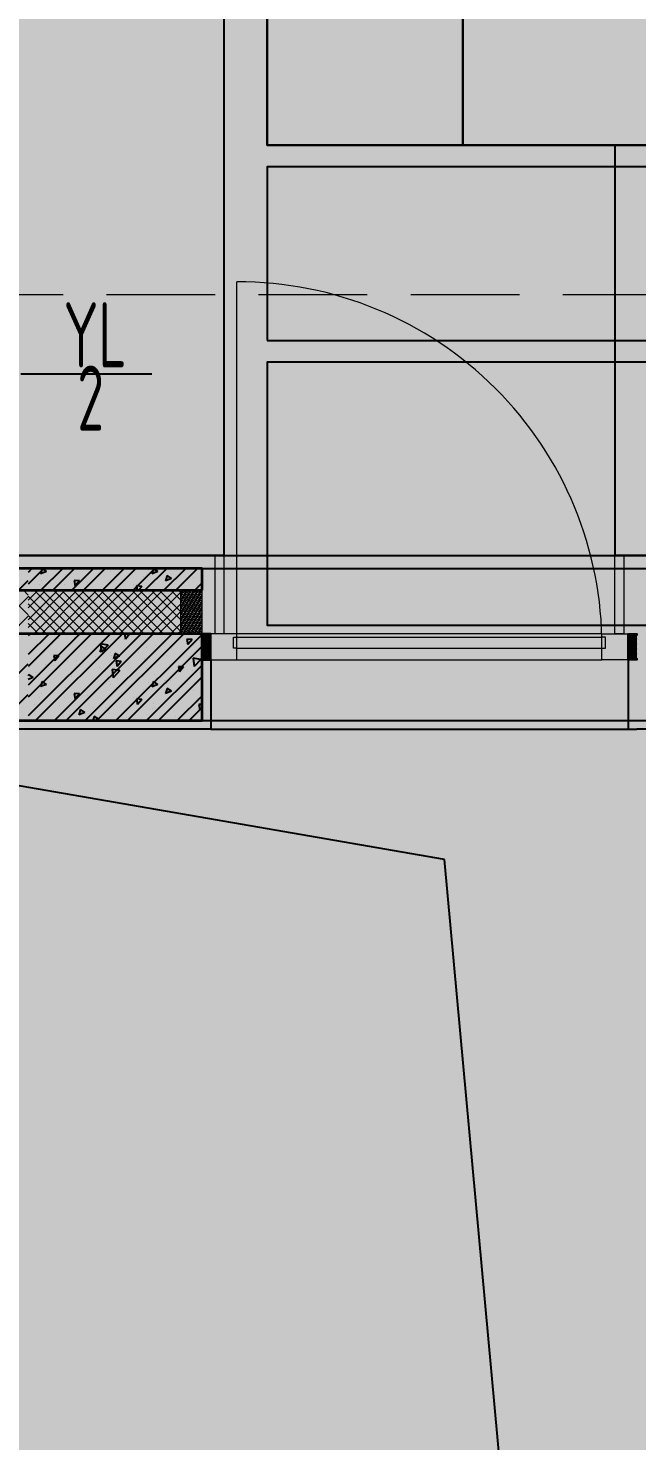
# Model space of a CAD drawing. Header units: inches. Extents: x 143994 to 247866, y 243815 to 272761.
# Drawn here: x 238538 to 239938, y 259888 to 263140 of the extents above; entities that cross this region are included whole.
import ezdxf

# ---------------------------------------------------------------- set-up
doc = ezdxf.new("R2010")
doc.units = ezdxf.units.IN
doc.header["$LTSCALE"] = 1000
doc.header["$MEASUREMENT"] = 0
doc.linetypes.add('DASH', pattern=[0.35, 0.25, -0.1])
doc.layers.get('DEFPOINTS').update_dxf_attribs({"color": 62})
for name, color, linetype in [('0-dim', 90, 'Continuous'), ('0-fm', 30, 'Continuous'), ('0-pat', 252, 'Continuous'), ('0-建筑1F', 127, 'Continuous'), ('0-建筑2F', 127, 'Continuous'), ('00雨水标注', 3, 'Continuous'), ('A-S-face(建筑粉刷线)', 136, 'Continuous'), ('A-Wall-Patn', 255, 'Continuous'), ('I-finish', 8, 'Continuous'), ('PUB_HATCH', 8, 'Continuous')]:
    doc.layers.add(name, color=color, linetype=linetype)
for name, color, linetype, lineweight in [('A-M-Stone', 11, 'Continuous', 15), ('A-Wall', 254, 'Continuous', 35), ('MQ-HZ幕墙绘制', 6, 'Continuous', 13), ('W-保温层', 8, 'Continuous', 13), ('散水线', 8, 'Continuous', 15)]:
    doc.layers.add(name, color=color, linetype=linetype, lineweight=lineweight)
doc.styles.add('ECADI', font='hzs.shx', dxfattribs={"width": 0.7, "bigfont": 'hztxt.shx'})
pattern_1 = [(270, (1330.9525, 145.3926), (1.649778, -3e-16), [0.9525, -1.905]), (30, (1330.9525, 145.3926), (-0.824889, 1.4287496586), [0.9525, -1.905]), (330, (1330.9525, 144.4401), (0.824889, 1.4287496586), [0.9525, -1.905])]

# ---------------------------------------------------------------- blocks, each defined once
blk = doc.blocks.new('A$C010D7DFD')
at = {"layer": '0-fm'}
for points in [[(1400, -400), (500, -400), (500, -2200), (1400, -2200)], [(2350, -2200), (1450, -2200), (1450, -400), (2350, -400)], [(3300, -400), (2400, -400), (2400, -2200), (3300, -2200)], [(3300, -2650), (2400, -2650), (2400, -2250), (3300, -2250)], [(2400, -3305), (2400, -2700), (3300, -2700), (3300, -3305)]]:
    blk.add_lwpolyline(points, close=True, dxfattribs=at)
at = {"layer": '0-pat'}
for points in [[(950, -850), (500, -850), (500, -400), (950, -400)], [(1400, -850), (950, -850), (950, -400), (1400, -400)], [(1900, -850), (1450, -850), (1450, -400), (1900, -400)], [(2350, -850), (1900, -850), (1900, -400), (2350, -400)], [(2850, -850), (2400, -850), (2400, -400), (2850, -400)], [(3300, -850), (2850, -850), (2850, -400), (3300, -400)], [(950, -1300), (500, -1300), (500, -850), (950, -850)], [(1400, -1300), (950, -1300), (950, -850), (1400, -850)], [(1900, -1300), (1450, -1300), (1450, -850), (1900, -850)], [(2350, -1300), (1900, -1300), (1900, -850), (2350, -850)], [(2850, -1300), (2400, -1300), (2400, -850), (2850, -850)], [(3300, -1300), (2850, -1300), (2850, -850), (3300, -850)], [(950, -1750), (500, -1750), (500, -1300), (950, -1300)], [(1400, -1750), (950, -1750), (950, -1300), (1400, -1300)], [(1900, -1750), (1450, -1750), (1450, -1300), (1900, -1300)], [(2350, -1750), (1900, -1750), (1900, -1300), (2350, -1300)], [(2850, -1750), (2400, -1750), (2400, -1300), (2850, -1300)], [(3300, -1750), (2850, -1750), (2850, -1300), (3300, -1300)], [(950, -2200), (500, -2200), (500, -1750), (950, -1750)], [(1400, -2200), (950, -2200), (950, -1750), (1400, -1750)], [(1900, -2200), (1450, -2200), (1450, -1750), (1900, -1750)], [(2350, -2200), (1900, -2200), (1900, -1750), (2350, -1750)], [(2850, -2200), (2400, -2200), (2400, -1750), (2850, -1750)], [(3300, -2200), (2850, -2200), (2850, -1750), (3300, -1750)]]:
    blk.add_lwpolyline(points, close=True, dxfattribs=at)
blk = doc.blocks.new('144')
at = {"layer": 'MQ-HZ幕墙绘制'}
h = blk.add_hatch(dxfattribs=at)
h.set_pattern_fill('HONEY', color=127, scale=3, angle=-90)
h.set_pattern_definition([(270, (1035526.5767, -380926.782), (4.124445, -7.14375), [4.7625, -9.525]), (30, (1035526.5767, -380926.782), (4.12444648, 7.143749147), [4.7625, -9.525]), (330, (1035526.5767, -380926.782), (8.24889148, -8.53e-07), [-9.525, 4.7625])])
h.paths.add_polyline_path([(654386.9, -378410.3), (654386.9, -378310.3), (654336.9, -378310.3), (654336.9, -378410.3)])
h = blk.add_hatch(dxfattribs=at)
h.set_pattern_fill('HEX', color=127, angle=-180, style=0)
h.set_pattern_definition([(180, (654562.314, -379591.232), (-6e-16, -1.649778), [0.9525, -1.905]), (300, (654562.314, -379591.232), (1.4287497, 0.824889), [0.9525, -1.905]), (240, (654561.3615, -379591.232), (1.4287497, -0.824889), [0.9525, -1.905])])
h.paths.add_polyline_path([(654386.9, -378413.3), (654386.9, -378467.3), (654403.9, -378467.3), (654403.9, -378413.3)])
h = blk.add_hatch(dxfattribs=at)
h.set_pattern_fill('HEX', color=127, angle=-90, style=0)
h.set_pattern_definition(pattern_1)
h.paths.add_polyline_path([(655386.9, -378413.3), (655386.9, -378467.3), (655369.9, -378467.3), (655369.9, -378413.3)])
at = {"layer": 'A-M-Stone', "color": 127}
for p, q in [((653986.9, -378230.3), (653931.9, -378230.3)), ((654386.9, -378230.3), (653986.9, -378230.3)), ((654386.9, -378230.3), (654416.9, -378230.3)), ((655356.9, -378230.3), (655386.9, -378230.3))]:
    blk.add_line(p, q, dxfattribs=at)
at = {"layer": 'A-S-face(建筑粉刷线)', "color": 127}
for p, q in [((653986.9, -378630.3), (653211.9, -378630.3)), ((654386.9, -378630.3), (653986.9, -378630.3))]:
    blk.add_line(p, q, dxfattribs=at)
for points in [[(654406.9, -378470.3), (654406.9, -378630.3), (654386.9, -378630.3)], [(655366.9, -378470.3), (655366.9, -378630.3), (655386.9, -378630.3)]]:
    blk.add_lwpolyline(points, dxfattribs=at)
at = {"layer": 'A-Wall', "color": 127}
for p, q in [((653986.9, -378260.3), (653901.9, -378260.3)), ((654386.9, -378260.3), (653986.9, -378260.3)), ((654386.9, -378310.3), (654386.9, -378260.3)), ((652586.9, -378310.3), (653986.9, -378310.3)), ((653986.9, -378310.3), (654386.9, -378310.3)), ((653986.9, -378410.3), (652586.9, -378410.3)), ((654386.9, -378410.3), (653986.9, -378410.3)), ((654386.9, -378610.3), (654386.9, -378410.3)), ((652586.9, -378610.3), (653986.9, -378610.3)), ((653986.9, -378610.3), (654386.9, -378610.3))]:
    blk.add_line(p, q, dxfattribs=at)
at = {"layer": 'MQ-HZ幕墙绘制', "color": 127}
for p, q in [((654466.9, -378440.3), (654466.9, -377600.3)), ((654416.9, -378410.3), (654416.9, -378230.3)), ((654416.9, -378230.3), (654436.9, -378230.3)), ((654436.9, -378230.3), (654436.9, -378410.3)), ((655336.9, -378410.3), (655336.9, -378230.3)), ((655336.9, -378230.3), (655356.9, -378230.3)), ((655356.9, -378230.3), (655356.9, -378410.3)), ((654466.9, -378410.3), (654406.9, -378410.3)), ((654406.9, -378410.3), (654406.9, -378470.3)), ((654436.9, -378410.3), (654416.9, -378410.3)), ((654466.9, -378470.3), (654466.9, -378410.3)), ((655306.9, -378470.3), (655306.9, -378410.3)), ((655306.9, -378410.3), (655366.9, -378410.3)), ((655356.9, -378410.3), (655336.9, -378410.3)), ((655366.9, -378410.3), (655366.9, -378470.3)), ((654406.9, -378470.3), (654466.9, -378470.3)), ((655366.9, -378470.3), (655306.9, -378470.3))]:
    blk.add_line(p, q, dxfattribs=at)
blk.add_lwpolyline([(654386.9, -378410.3), (654386.9, -378310.3), (654336.9, -378310.3), (654336.9, -378410.3)], close=True, dxfattribs=at)
at = {"layer": 'MQ-HZ幕墙绘制', "color": 127, "lineweight": -3}
for points in [[(654406.9, -378470.3), (654406.9, -378410.3), (654389.9, -378410.3), (654389.9, -378410.3), (654386.9, -378410.3), (654386.9, -378413.3), (654403.9, -378413.3), (654403.9, -378467.3), (654386.9, -378467.3), (654386.9, -378470.3), (654389.9, -378470.3), (654389.9, -378470.3), (654406.9, -378470.3, 0.000051)], [(655366.9, -378470.3), (655366.9, -378410.3), (655383.9, -378410.3), (655383.9, -378410.3), (655386.9, -378410.3), (655386.9, -378413.3), (655369.9, -378413.3), (655369.9, -378467.3), (655386.9, -378467.3), (655386.9, -378470.3), (655383.9, -378470.3), (655383.9, -378470.3), (655366.9, -378470.3, -0.000051)]]:
    blk.add_lwpolyline(points, format="xyb", dxfattribs=at)
at = {"layer": 'MQ-HZ幕墙绘制', "color": 127}
blk.add_arc((654469.7, -378437.5), 837.3, 359.8126, 90.1874, dxfattribs=at)
at = {"layer": 'PUB_HATCH', "color": 127, "linetype": 'Continuous'}
for p, q in [((654022.7, -378260.3), (653986.9, -378296)), ((654093.4, -378260.3), (654043.4, -378310.3)), ((654071.6, -378274), (654071.6, -378274)), ((654164.1, -378260.3), (654114.1, -378310.3)), ((654234.8, -378260.3), (654184.8, -378310.3)), ((654252.5, -378279.3), (654252.5, -378279.3)), ((654305.5, -378260.3), (654255.5, -378310.3)), ((654275.3, -378260.5), (654271.2, -378272.5)), ((654285.3, -378267.2), (654271.3, -378272.5)), ((654285.3, -378267.2), (654275.4, -378260.5)), ((654376.2, -378260.3), (654326.2, -378310.3)), ((654367.3, -378281), (654367.3, -378281)), ((654378.8, -378262.7), (654378.8, -378262.7)), ((653964.4, -378310.3), (653986.9, -378287.7)), ((654016.6, -378287.5), (654016.6, -378287.5)), ((654123.3, -378292), (654123.3, -378292)), ((654126.6, -378295.9), (654126.6, -378295.9)), ((654202.4, -378285.9), (654202.4, -378285.9)), ((654230.1, -378296.5), (654230.1, -378296.5)), ((654250.7, -378301), (654250.7, -378301)), ((654336.9, -378301.1), (654336.9, -378301.1)), ((654376.7, -378298.7), (654376.7, -378298.7)), ((654132.7, -378410.3), (653986.9, -378556)), ((654062, -378410.3), (653986.9, -378485.3)), ((653991.2, -378410.3), (653986.9, -378414.6)), ((654203.4, -378410.3), (654003.4, -378610.3)), ((654274.1, -378410.3), (654074.1, -378610.3)), ((654344.8, -378410.3), (654144.8, -378610.3)), ((654055.5, -378421.4), (654055.5, -378421.4)), ((654094.3, -378417.8), (654094.3, -378417.8)), ((654105.6, -378414.8), (654105.6, -378414.8)), ((654155.9, -378439.9), (654151.9, -378452)), ((654152.9, -378433.7), (654155.1, -378452.7)), ((654170.7, -378436.4), (654153, -378433.7)), ((654170.7, -378436.4), (654155.2, -378452.7)), ((654165.9, -378446.6), (654156, -378439.9)), ((654386.9, -378438.9), (654215.5, -378610.3)), ((654258.9, -378441.7), (654258.9, -378441.7)), ((654280.6, -378438.4), (654280.6, -378438.4)), ((654375.5, -378421.6), (654375.5, -378421.6)), ((654381.6, -378425.6), (654381.6, -378425.6)), ((653991.8, -378468.2), (653991.8, -378468.2)), ((654045.5, -378460.3), (654047.8, -378472.9)), ((654057.5, -378461.4), (654045.6, -378460.3)), ((654057.5, -378461.4), (654047.9, -378472.9)), ((654074, -378467.5), (654074, -378467.5)), ((654098.5, -378472.7), (654098.5, -378472.7)), ((654142.3, -378461.7), (654142.3, -378461.7)), ((654165.9, -378446.6), (654151.9, -378452)), ((654176.7, -378453.4), (654176.7, -378453.4)), ((654179.3, -378477), (654179.3, -378477)), ((654188.9, -378472.9), (654191.2, -378485.4)), ((654201, -378473.9), (654189, -378472.9)), ((654201, -378473.9), (654191.3, -378485.4)), ((654205.3, -378477.2), (654205.3, -378477.2)), ((654255, -378467.1), (654255, -378467.1)), ((654305.1, -378460.5), (654305.1, -378460.5)), ((654366.3, -378466.8), (654368.5, -378485.8)), ((654384.2, -378469.5), (654366.4, -378466.8)), ((654384.2, -378469.5), (654368.6, -378485.8)), ((653856.3, -378610.3), (653986.9, -378479.7)), ((653987.9, -378504.4), (653986.9, -378507.2)), ((653997.9, -378511.1), (653986.9, -378515.4)), ((653997.9, -378511.1), (653987.9, -378504.4)), ((654002.9, -378500.2), (654002.9, -378500.2)), ((654025.6, -378481.7), (654025.6, -378481.7)), ((654052.9, -378493.7), (654052.9, -378493.7)), ((654278.1, -378505), (654278.1, -378505)), ((654386.9, -378509.6), (654286.2, -378610.3)), ((654312.1, -378481.7), (654312.1, -378481.7)), ((654332.4, -378485.4), (654334.7, -378498)), ((654344.4, -378486.5), (654332.5, -378485.4)), ((654344.4, -378486.5), (654334.8, -378498)), ((654379.2, -378492.2), (654379.2, -378492.2)), ((654071.6, -378534), (654071.6, -378534)), ((654174.3, -378520), (654174.3, -378520)), ((654252.5, -378539.3), (654252.5, -378539.3)), ((654275.3, -378520.5), (654271.2, -378532.5)), ((654285.3, -378527.2), (654271.3, -378532.5)), ((654285.3, -378527.2), (654275.4, -378520.5)), ((654367.3, -378541), (654367.3, -378541)), ((654378.8, -378522.7), (654378.8, -378522.7)), ((653927, -378610.3), (653986.9, -378550.4)), ((654000.3, -378572.5), (654000.3, -378572.5)), ((654016.6, -378547.5), (654016.6, -378547.5)), ((654058.8, -378574.4), (654058.8, -378574.4)), ((654123.3, -378552), (654123.3, -378552)), ((654126.6, -378555.9), (654126.6, -378555.9)), ((654202.4, -378545.9), (654202.4, -378545.9)), ((654230.1, -378556.5), (654230.1, -378556.5)), ((654250.7, -378561), (654250.7, -378561)), ((654275.7, -378571.5), (654275.7, -378571.5)), ((654336.9, -378561.1), (654336.9, -378561.1)), ((654376.7, -378558.7), (654376.7, -378558.7)), ((654017.4, -378601), (654017.4, -378601)), ((654069.1, -378600.6), (654069.1, -378600.6)), ((654107.2, -378585), (654103.2, -378597.1)), ((654117.3, -378591.7), (654103.3, -378597)), ((654117.3, -378591.7), (654107.3, -378585)), ((654134, -378581), (654134, -378581)), ((654165.5, -378578.9), (654165.5, -378578.9)), ((654171.8, -378586.5), (654171.8, -378586.5)), ((654272.3, -378583.4), (654272.3, -378583.4)), ((654326.1, -378601.6), (654326.1, -378601.6)), ((654386.9, -378580.3), (654356.9, -378610.3)), ((654379, -378587.9), (654379, -378587.9))]:
    blk.add_line(p, q, dxfattribs=at)
at = {"layer": 'PUB_HATCH', "color": 127}
blk.add_line((654406.9, -378630.3), (655366.9, -378630.3), dxfattribs=at)
at = {"layer": 'W-保温层', "color": 127, "linetype": 'Continuous'}
for p, q in [((653986.9, -378366.4), (653930.8, -378310.3)), ((653986.9, -378321.5), (653975.7, -378310.3)), ((654054.8, -378310.3), (653986.9, -378378.2)), ((654009.9, -378310.3), (653986.9, -378333.3)), ((654099.7, -378310.3), (653999.7, -378410.3)), ((654000.4, -378310.3), (654100.4, -378410.3)), ((654144.6, -378310.3), (654044.6, -378410.3)), ((654045.3, -378310.3), (654145.3, -378410.3)), ((654189.5, -378310.3), (654089.5, -378410.3)), ((654090.2, -378310.3), (654190.2, -378410.3)), ((654234.4, -378310.3), (654134.4, -378410.3)), ((654135.1, -378310.3), (654235.1, -378410.3)), ((654279.3, -378310.3), (654179.3, -378410.3)), ((654180, -378310.3), (654280, -378410.3)), ((654324.2, -378310.3), (654224.2, -378410.3)), ((654224.9, -378310.3), (654324.9, -378410.3)), ((654269.8, -378310.3), (654336.9, -378377.4)), ((654314.7, -378310.3), (654336.9, -378332.5)), ((653901.8, -378410.3), (653986.9, -378325.1)), ((653986.9, -378341.7), (654055.5, -378410.3)), ((654336.9, -378342.5), (654269.1, -378410.3)), ((653946.7, -378410.3), (653986.9, -378370)), ((653986.9, -378386.6), (654010.6, -378410.3)), ((654336.9, -378387.4), (654314, -378410.3))]:
    blk.add_line(p, q, dxfattribs=at)
at = {"layer": '散水线', "color": 127, "linetype": 'DASH'}
blk.add_line((658966.9, -377630.3), (653211.9, -377630.3), dxfattribs=at)
blk = doc.blocks.new('1442323')
at = {"layer": 'MQ-HZ幕墙绘制'}
h = blk.add_hatch(dxfattribs=at)
h.set_pattern_fill('HONEY', color=127, scale=3, angle=-90)
h.set_pattern_definition([(270, (1077576.5767, -381015.8117), (4.124445, -7.14375), [4.7625, -9.525]), (30, (1077576.5767, -381015.8117), (4.12444648, 7.143749147), [4.7625, -9.525]), (330, (1077576.5767, -381015.8117), (8.24889148, -8.53e-07), [-9.525, 4.7625])])
h.paths.add_polyline_path([(696436.9, -378499.3), (696436.9, -378399.3), (696386.9, -378399.3), (696386.9, -378499.3)])
h = blk.add_hatch(dxfattribs=at)
h.set_pattern_fill('HEX', color=127, angle=-180, style=0)
h.set_pattern_definition([(180, (696612.314, -379680.2616), (-6e-16, -1.649778), [0.9525, -1.905]), (300, (696612.314, -379680.2616), (1.4287497, 0.824889), [0.9525, -1.905]), (240, (696611.3615, -379680.2616), (1.4287497, -0.824889), [0.9525, -1.905])])
h.paths.add_polyline_path([(696436.9, -378502.3), (696436.9, -378556.3), (696453.9, -378556.3), (696453.9, -378502.3)])
h = blk.add_hatch(dxfattribs=at)
h.set_pattern_fill('HEX', color=127, angle=-90, style=0)
h.set_pattern_definition(pattern_1)
h.paths.add_polyline_path([(697436.9, -378502.3), (697436.9, -378556.3), (697419.9, -378556.3), (697419.9, -378502.3)])
at = {"layer": 'A-M-Stone', "color": 127}
for p, q in [((696436.9, -378319.3), (696036.9, -378319.3)), ((696466.9, -378319.3), (696436.9, -378319.3)), ((696466.9, -378499.3), (696466.9, -378319.3)), ((697436.9, -378319.3), (697406.9, -378319.3)), ((697406.9, -378319.3), (697406.9, -378499.3))]:
    blk.add_line(p, q, dxfattribs=at)
at = {"layer": 'A-S-face(建筑粉刷线)', "color": 127}
for p, q in [((696036.9, -378719.3), (695261.9, -378719.3)), ((696436.9, -378719.3), (696036.9, -378719.3)), ((697936.9, -378719.3), (697436.9, -378719.3))]:
    blk.add_line(p, q, dxfattribs=at)
for points in [[(696456.9, -378559.3), (696456.9, -378719.3), (696436.9, -378719.3)], [(697416.9, -378559.3), (697416.9, -378719.3), (697436.9, -378719.3)]]:
    blk.add_lwpolyline(points, dxfattribs=at)
at = {"layer": 'A-Wall', "color": 127}
for p, q in [((696436.9, -378349.3), (696036.9, -378349.3)), ((696436.9, -378399.3), (696436.9, -378349.3)), ((696036.9, -378399.3), (696436.9, -378399.3)), ((696436.9, -378499.3), (696036.9, -378499.3)), ((696436.9, -378699.3), (696436.9, -378499.3)), ((696036.9, -378699.3), (696436.9, -378699.3))]:
    blk.add_line(p, q, dxfattribs=at)
at = {"layer": 'I-finish', "color": 127}
for p, q in [((696994.3, -379018.8), (695261.9, -378719.3)), ((697436.9, -383819.3), (696994.3, -379018.8))]:
    blk.add_line(p, q, dxfattribs=at)
at = {"layer": 'MQ-HZ幕墙绘制', "color": 127}
for p, q in [((696516.9, -378499.3), (696456.9, -378499.3)), ((696456.9, -378499.3), (696456.9, -378559.3)), ((696508.9, -378532.3), (696508.9, -378507.3)), ((696508.9, -378507.3), (696516.9, -378507.3)), ((697356.9, -378499.3), (696516.9, -378499.3)), ((696516.9, -378507.3), (696516.9, -378499.3)), ((696516.9, -378507.3), (697356.9, -378507.3)), ((697356.9, -378507.3), (697356.9, -378499.3)), ((697356.9, -378499.3), (697416.9, -378499.3)), ((697364.9, -378507.3), (697356.9, -378507.3)), ((697364.9, -378532.3), (697364.9, -378507.3)), ((697416.9, -378499.3), (697416.9, -378559.3)), ((696516.9, -378532.3), (696508.9, -378532.3)), ((696516.9, -378532.3), (697356.9, -378532.3)), ((696516.9, -378559.3), (696516.9, -378532.3)), ((697356.9, -378559.3), (697356.9, -378532.3)), ((697356.9, -378532.3), (697364.9, -378532.3)), ((696456.9, -378559.3), (696516.9, -378559.3)), ((696516.9, -378559.3), (697356.9, -378559.3)), ((697416.9, -378559.3), (697356.9, -378559.3))]:
    blk.add_line(p, q, dxfattribs=at)
blk.add_lwpolyline([(696436.9, -378499.3), (696436.9, -378399.3), (696386.9, -378399.3), (696386.9, -378499.3)], close=True, dxfattribs=at)
at = {"layer": 'MQ-HZ幕墙绘制', "color": 127, "lineweight": -3}
for points in [[(696456.9, -378559.3), (696456.9, -378499.3), (696439.9, -378499.3), (696439.9, -378499.3), (696436.9, -378499.3), (696436.9, -378502.3), (696453.9, -378502.3), (696453.9, -378556.3), (696436.9, -378556.3), (696436.9, -378559.3), (696439.9, -378559.3), (696439.9, -378559.3), (696456.9, -378559.3, 0.000051)], [(697416.9, -378559.3), (697416.9, -378499.3), (697433.9, -378499.3), (697433.9, -378499.3), (697436.9, -378499.3), (697436.9, -378502.3), (697419.9, -378502.3), (697419.9, -378556.3), (697436.9, -378556.3), (697436.9, -378559.3), (697433.9, -378559.3), (697433.9, -378559.3), (697416.9, -378559.3, -0.000051)]]:
    blk.add_lwpolyline(points, format="xyb", dxfattribs=at)
at = {"layer": 'PUB_HATCH', "color": 127}
for p, q in [((696466.9, -378319.3), (697406.9, -378319.3)), ((696456.9, -378719.3), (697416.9, -378719.3))]:
    blk.add_line(p, q, dxfattribs=at)
at = {"layer": 'PUB_HATCH', "color": 127, "linetype": 'Continuous'}
for p, q in [((696045.5, -378349.3), (696036.9, -378357.9)), ((696069, -378349.3), (696065, -378361.2)), ((696079.1, -378355.8), (696065.1, -378361.1)), ((696116.2, -378349.3), (696066.2, -378399.3)), ((696079.1, -378355.8), (696069.6, -378349.3)), ((696112.6, -378379), (696112.6, -378379)), ((696124.4, -378370.9), (696124.4, -378370.9)), ((696186.9, -378349.3), (696136.9, -378399.3)), ((696142.5, -378376.8), (696144.8, -378389.3)), ((696154.5, -378377.8), (696142.6, -378376.7)), ((696154.5, -378377.8), (696144.9, -378389.3)), ((696257.7, -378349.3), (696207.7, -378399.3)), ((696227.1, -378356.8), (696227.1, -378356.8)), ((696236.3, -378367), (696236.3, -378367)), ((696238.9, -378362.4), (696238.9, -378362.4)), ((696328.4, -378349.3), (696278.4, -378399.3)), ((696314.7, -378352.4), (696314.7, -378352.4)), ((696399.1, -378349.3), (696349.1, -378399.3)), ((696356.5, -378365.1), (696352.5, -378377.2)), ((696366.5, -378371.8), (696352.5, -378377.1)), ((696366.5, -378371.8), (696356.6, -378365.1)), ((696062.5, -378385.6), (696062.5, -378385.6)), ((696119.7, -378387), (696119.7, -378387)), ((696285.9, -378389.3), (696287.8, -378399.3)), ((696298, -378390.3), (696286, -378389.3)), ((696298, -378390.3), (696290.4, -378399.3)), ((696436.9, -378382.2), (696419.8, -378399.3)), ((696429.6, -378395.6), (696429.6, -378395.6)), ((696226.2, -378499.3), (696036.9, -378688.6)), ((696155.5, -378499.3), (696036.9, -378617.9)), ((696084.8, -378499.3), (696036.9, -378547.2)), ((696296.9, -378499.3), (696096.9, -378699.3)), ((696367.7, -378499.3), (696167.7, -378699.3)), ((696436.9, -378500.8), (696238.4, -378699.3)), ((696244.6, -378507.6), (696244.6, -378507.6)), ((696258.3, -378499.3), (696260.5, -378511.4)), ((696270.2, -378499.9), (696260.6, -378511.4)), ((696270.2, -378499.9), (696263.5, -378499.3)), ((696283.1, -378501.1), (696283.1, -378501.1)), ((696389.8, -378505.6), (696389.8, -378505.6)), ((696127.9, -378527.7), (696127.9, -378527.7)), ((696291.5, -378543.5), (696291.5, -378543.5)), ((696333.4, -378535.2), (696333.4, -378535.2)), ((696367.3, -378533.5), (696367.3, -378533.5)), ((696401.6, -378511.4), (696403.9, -378524)), ((696413.7, -378512.4), (696401.7, -378511.4)), ((696413.7, -378512.4), (696404, -378523.9)), ((696417.3, -378526.9), (696417.3, -378526.9)), ((696434.4, -378522.4), (696434.4, -378522.4)), ((696094.3, -378571.4), (696094.3, -378571.4)), ((696115.1, -378566.7), (696115.1, -378566.7)), ((696126.8, -378564.3), (696126.8, -378564.3)), ((696165.2, -378560.1), (696165.2, -378560.1)), ((696201.1, -378575.9), (696201.1, -378575.9)), ((696229.5, -378550.2), (696229.5, -378550.2)), ((696237.1, -378544.6), (696233.1, -378556.7)), ((696247.2, -378551.2), (696233.2, -378556.6)), ((696247.2, -378551.2), (696237.2, -378544.5)), ((696436.9, -378571.5), (696309.1, -378699.3)), ((696039.4, -378576.7), (696039.4, -378576.7)), ((696136.5, -378598.3), (696136.5, -378598.3)), ((696230.1, -378581.5), (696232.3, -378600.5)), ((696247.9, -378584.2), (696230.2, -378581.5)), ((696247.9, -378584.2), (696232.4, -378600.5)), ((696243.3, -378602.8), (696243.3, -378602.8)), ((696307.9, -378580.4), (696307.9, -378580.4)), ((696331, -378601.8), (696331, -378601.8)), ((696350, -378607.3), (696350, -378607.3)), ((696353, -378607), (696353, -378607)), ((696364.7, -378605.8), (696364.7, -378605.8)), ((696414.6, -378584.9), (696414.6, -378584.9)), ((696432, -378589), (696432, -378589)), ((696069.1, -378609.1), (696065, -378621.2)), ((696079.1, -378615.8), (696065.1, -378621.1)), ((696079.1, -378615.8), (696069.2, -378609)), ((696112.6, -378639), (696112.6, -378639)), ((696124.4, -378630.9), (696124.4, -378630.9)), ((696142.5, -378636.8), (696144.8, -378649.3)), ((696154.5, -378637.8), (696142.6, -378636.7)), ((696154.5, -378637.8), (696144.9, -378649.3)), ((696227.1, -378616.8), (696227.1, -378616.8)), ((696236.3, -378627), (696236.3, -378627)), ((696238.9, -378622.4), (696238.9, -378622.4)), ((696314.7, -378612.4), (696314.7, -378612.4)), ((696356.5, -378625.1), (696352.5, -378637.2)), ((696366.5, -378631.8), (696352.5, -378637.1)), ((696366.5, -378631.8), (696356.6, -378625.1)), ((696062.5, -378645.6), (696062.5, -378645.6)), ((696119.7, -378647), (696119.7, -378647)), ((696285.9, -378649.3), (696288.2, -378661.9)), ((696298, -378650.3), (696286, -378649.3)), ((696298, -378650.3), (696288.3, -378661.8)), ((696328.5, -378668.4), (696328.5, -378668.4)), ((696436.9, -378642.2), (696379.8, -378699.3)), ((696429.4, -378661.9), (696431.7, -378674.4)), ((696436.9, -378662.5), (696429.5, -378661.8)), ((696429.6, -378655.6), (696429.6, -378655.6)), ((696436.9, -378668.2), (696431.8, -378674.4)), ((696122, -378697.4), (696122, -378697.4)), ((696188.5, -378689.6), (696185.2, -378699.3)), ((696198.5, -378696.3), (696188.6, -378689.6)), ((696198.5, -378696.3), (696190.6, -378699.3)), ((696224.7, -378683.4), (696224.7, -378683.4)), ((696262, -378691.3), (696262, -378691.3)), ((696312.1, -378684.7), (696312.1, -378684.7)), ((696312.7, -378697), (696312.7, -378697)), ((696429.3, -378676.9), (696429.3, -378676.9))]:
    blk.add_line(p, q, dxfattribs=at)
at = {"layer": 'W-保温层', "color": 127, "linetype": 'Continuous'}
for p, q in [((696122.2, -378399.3), (696036.9, -378484.6)), ((696077.3, -378399.3), (696036.9, -378439.7)), ((696036.9, -378412.5), (696123.7, -378499.3)), ((696167.1, -378399.3), (696067.1, -378499.3)), ((696068.6, -378399.3), (696168.6, -378499.3)), ((696212, -378399.3), (696112, -378499.3)), ((696113.5, -378399.3), (696213.5, -378499.3)), ((696256.9, -378399.3), (696156.9, -378499.3)), ((696158.4, -378399.3), (696258.4, -378499.3)), ((696301.8, -378399.3), (696201.8, -378499.3)), ((696203.3, -378399.3), (696303.3, -378499.3)), ((696346.7, -378399.3), (696246.7, -378499.3)), ((696248.2, -378399.3), (696348.2, -378499.3)), ((696386.9, -378404), (696291.6, -378499.3)), ((696293.1, -378399.3), (696386.9, -378493.1)), ((696338, -378399.3), (696386.9, -378448.2)), ((696382.9, -378399.3), (696386.9, -378403.3)), ((696036.9, -378457.4), (696078.8, -378499.3)), ((696386.9, -378448.9), (696336.5, -378499.3)), ((696386.9, -378493.8), (696381.4, -378499.3))]:
    blk.add_line(p, q, dxfattribs=at)

msp = doc.modelspace()

# ---------------------------------------------------------------- hatches: boundary and pattern name
at = {"layer": 'DEFPOINTS'}
h = msp.add_hatch(dxfattribs=at)
h.set_pattern_fill('ANSI31', color=250)
h.set_pattern_definition([(45, (0, 0), (-1.122532015, 1.122532015), [])])
h.paths.add_polyline_path([(247866.03, 243814.78), (223286.02, 243814.78), (223286.02, 270814.78), (247866.03, 270814.78)])

# ---------------------------------------------------------------- linework, layer by layer
at = {"layer": '00雨水标注'}
msp.add_line((238822.7, 262343.58), (238521.2, 262343.58), dxfattribs=at)
at = {"layer": 'A-Wall-Patn'}
for p, q in [((238453.2, 261896.1), (242888.2, 261896.1)), ((238453.2, 261546.1), (242538.2, 261546.1))]:
    msp.add_line(p, q, dxfattribs=at)
at = {"layer": 'A-Wall-Patn', "color": 11}
msp.add_lwpolyline([(215828.2, 253131.1), (215828.2, 260486.1), (217958.2, 260486.1), (217958.2, 264126.1), (222398.2, 264126.1), (222398.2, 264396.1), (223398.2, 264396.1), (223398.2, 260436.1), (225208.2, 260436.1), (225208.2, 264126.1), (230718.2, 264126.1), (230718.2, 258286.1), (232358.2, 258286.1), (232358.2, 261926.1), (237483.2, 261926.1), (237483.2, 262196.1), (238483.2, 262196.1), (238483.2, 261926.1), (242918.2, 261926.1), (242918.2, 258286.1), (245048.2, 258286.1), (245048.2, 250931.1)], dxfattribs=at)
at = {"layer": 'DEFPOINTS'}
for points in [[(241788.2, 264671.1), (238988.2, 264671.1), (238988.2, 261926.1), (238483.2, 261926.1), (238483.2, 262196.1), (237758.2, 262196.1), (237758.2, 265601.1), (245068.2, 265601.1)], [(240438.2, 261926.1), (239888.2, 261926.1), (239888.2, 262871.1), (241788.2, 262871.1)]]:
    msp.add_lwpolyline(points, dxfattribs=at)

# ---------------------------------------------------------------- block references
at = {"layer": '0-dim', "xscale": -1}
msp.add_blockref('A$C010D7DFD', (242388.2, 265071.1), dxfattribs=at)
at = {"layer": '0-建筑1F'}
msp.add_blockref('144', (-415448.72, 640156.38), dxfattribs=at)
at = {"layer": '0-建筑2F'}
msp.add_blockref('1442323', (-457498.72, 640245.41), dxfattribs=at)

# ---------------------------------------------------------------- texts
at = {"layer": '00雨水标注', "style": 'ECADI', "width": 0.7}
for s, p in [('YL', (238619.28, 262359.32)), ('2', (238651.19, 262213.69))]:
    msp.add_text(s, height=150, rotation=0, dxfattribs=at).set_placement(p)

doc.saveas('drawing.dxf')
